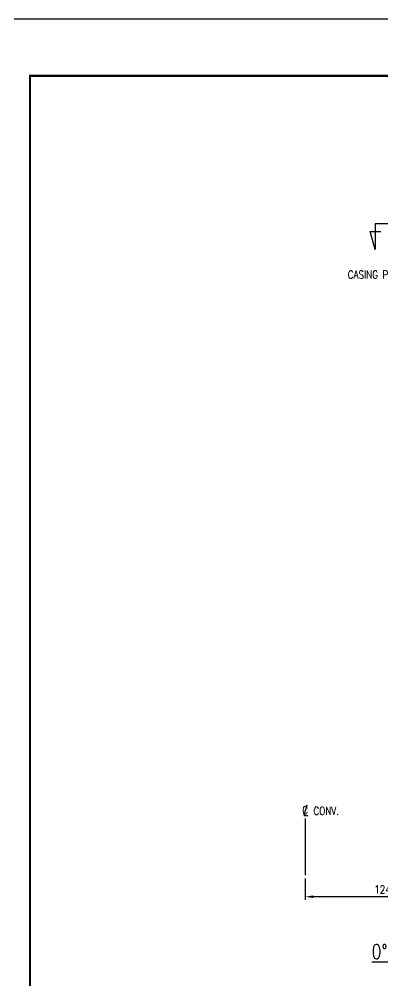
# Model space of a CAD drawing. Header units: millimetres. Extents: x 0 to 134087, y -49114 to 20834.
# Drawn here: x 91933 to 94770, y -41517 to -34008 of the extents above; entities that cross this region are included whole.
import ezdxf
from ezdxf.enums import TextEntityAlignment as Align

# ---------------------------------------------------------------- set-up
doc = ezdxf.new("R2010")
doc.units = ezdxf.units.MM
doc.header["$LTSCALE"] = 35
doc.linetypes.add('JNK-CENTER', pattern=[34, 30, -1.5, 1, -1.5])
for name, color, linetype in [('CEN-R', 1, 'JNK-CENTER'), ('CON-C', 4, 'Continuous'), ('CON-W', 7, 'Continuous'), ('CON-Y', 2, 'Continuous'), ('Dim-W', 7, 'Continuous'), ('TXT-C', 4, 'Continuous'), ('TXT-Y', 2, 'Continuous'), ('TXTT-C', 4, 'Continuous')]:
    doc.layers.add(name, color=color, linetype=linetype)
doc.styles.add('SIMPLEX', font='simplex.shx', dxfattribs={"width": 0.8})
doc.dimstyles.new('DIM25', dxfattribs={"dimscale": 25, "dimtxt": 2.5, "dimasz": 2.5, "dimexe": 1, "dimexo": 1, "dimgap": 1, "dimtad": 1, "dimdec": 1, "dimdsep": 46, "dimtxsty": 'SIMPLEX', "dimcen": 0, "dimclrt": 2, "dimazin": 2, "dimtfac": 1, "dimtdec": 1, "dimtix": 1, "dimtmove": 2, "dimatfit": 0, "dimfxl": 0.18, "dimtolj": 1, "dimtzin": 0, "dimarcsym": 0})

# ---------------------------------------------------------------- blocks, each defined once
blk = doc.blocks.new('TITLE')
at = {"color": 7}
blk.add_line((841, 594.85), (0, 594.85), dxfattribs=at)
at = {"color": 7, "const_width": 0.707}
for points in [[(823.32, 577.17), (27.94, 577.17)], [(28.29, 17.68), (28.29, 577.52)]]:
    blk.add_lwpolyline(points, dxfattribs=at)
blk = doc.blocks.new('cl-mark')
at = {"layer": 'CON-Y'}
blk.add_lwpolyline([(0.51, 1.61), (-0.51, -1.62), (0.79, -1.62)], dxfattribs=at)
at = {"layer": 'CON-Y', "style": 'SIMPLEX', "width": 0.8}
blk.add_text('C', height=2.5, dxfattribs=at).set_placement((-0.05, 0.02), align=Align.MIDDLE)
blk = doc.blocks.new('SECMARK2')
at = {"layer": 'TXTT-C'}
blk.add_line((0, 0), (-2.72, 0), dxfattribs=at)
blk.add_lwpolyline([(-4.67, 0), (-14.32, 0), (-14.32, 8.05), (-15.93, 2.38), (-12.63, 2.38)], dxfattribs=at)
at = {"layer": 'TXTT-C', "style": 'SIMPLEX', "width": 1.17}
blk.add_attdef('TAG', text='', height=3.5, dxfattribs=at).set_placement((-7.82, 1.36), align=Align.CENTER)
blk = doc.blocks.new('*D2927')
at = {"layer": 'DEFPOINTS', "color": 0, "transparency": 16777216}
for p in [(94165.8, -40693.2), (94165.8, -40860.4), (95414.8, -40860.4)]:
    blk.add_point(p, dxfattribs=at)
at = {"layer": 'Dim-W', "color": 0, "lineweight": -2, "transparency": 16777216}
for p, q in [((94165.8, -40718.2), (94165.8, -40885.4)), ((95352.3, -40860.4), (94228.3, -40860.4))]:
    blk.add_line(p, q, dxfattribs=at)
at = {"layer": 'Dim-W', "color": 0, "transparency": 16777216}
for points in [[(94228.3, -40850), (94228.3, -40870.8), (94165.8, -40860.4)], [(95352.3, -40850), (95352.3, -40870.8), (95414.8, -40860.4)]]:
    blk.add_solid(points, dxfattribs=at)
at = {"layer": 'Dim-W', "color": 2, "transparency": 16777216, "insert": (94790.3, -40804.1), "char_height": 62.5, "attachment_point": 5, "style": 'SIMPLEX', "bg_fill": 3, "box_fill_scale": 1.1, "bg_fill_color": 256, "bg_fill_true_color": 13158600, "bg_fill_transparency": 0}
blk.add_mtext('\\A1;1249', dxfattribs=at)

msp = doc.modelspace()

# ---------------------------------------------------------------- linework, layer by layer
at = {"layer": 'CEN-R', "ltscale": 0.5}
msp.add_line((94165.8043, -40249.8145), (94165.8043, -40693.2418), dxfattribs=at)

# ---------------------------------------------------------------- block references
at = {"linetype": 'ByBlock', "xscale": 24.99999999749996, "yscale": 24.99999999749996, "zscale": 24.99999999749996}
msp.add_blockref('TITLE', (91309.6951, -48879.4503), dxfattribs=at)
at = {"layer": 'CON-W'}
ref = msp.add_blockref('SECMARK2', (95070.3067, -35604.9636), dxfattribs=dict(at, xscale=-25, yscale=25, zscale=25, rotation=180))
ref.add_attrib('TAG', '"E1"', (94818.3717, -35738.6303), dxfattribs={"layer": 'CON-C', "height": 87.5, "style": 'SIMPLEX', "width": 0.8})
at = {"layer": 'TXT-Y'}
ref = msp.add_blockref('cl-mark', (94165.8043, -40185.4209), dxfattribs=dict(at, xscale=25, yscale=25, zscale=25))
ref.add_attrib('EQUIP-NAME', 'CONV.', (94229.3383, -40221.7139), dxfattribs={"layer": '0', "height": 62.5, "style": 'SIMPLEX', "width": 0.8})

# ---------------------------------------------------------------- texts
at = {"layer": 'CON-Y', "style": 'SIMPLEX', "width": 0.8}
msp.add_text('CASING PL-5t', height=62.5, dxfattribs=at).set_placement((94497.7742, -36033.9962))
at = {"layer": 'TXT-C', "style": 'SIMPLEX', "width": 0.8}
msp.add_text('%%U0%%D END FLUE GAS DUCT ELEVATION VIEW', height=112.5, dxfattribs=at).set_placement((95904.567, -41345.482), align=Align.CENTER)

# ---------------------------------------------------------------- next in the draw order: dimensions: what is measured, and where the dimension line sits
at = {"layer": 'Dim-W'}
dim = msp.add_linear_dim(base=(94165.8043, -40860.3814), p1=(95414.8043, -40860.3814), p2=(94165.8043, -40693.2418), angle=180, dimstyle='DIM25', override={"dimdec": 0, "dimtdec": 0, "dimtfill": 1}, dxfattribs=at)
dim.commit()
dim.dimension.update_dxf_attribs({"geometry": '*D2927', "text_midpoint": (94790.3043, -40804.1314)})

doc.saveas('drawing.dxf')
